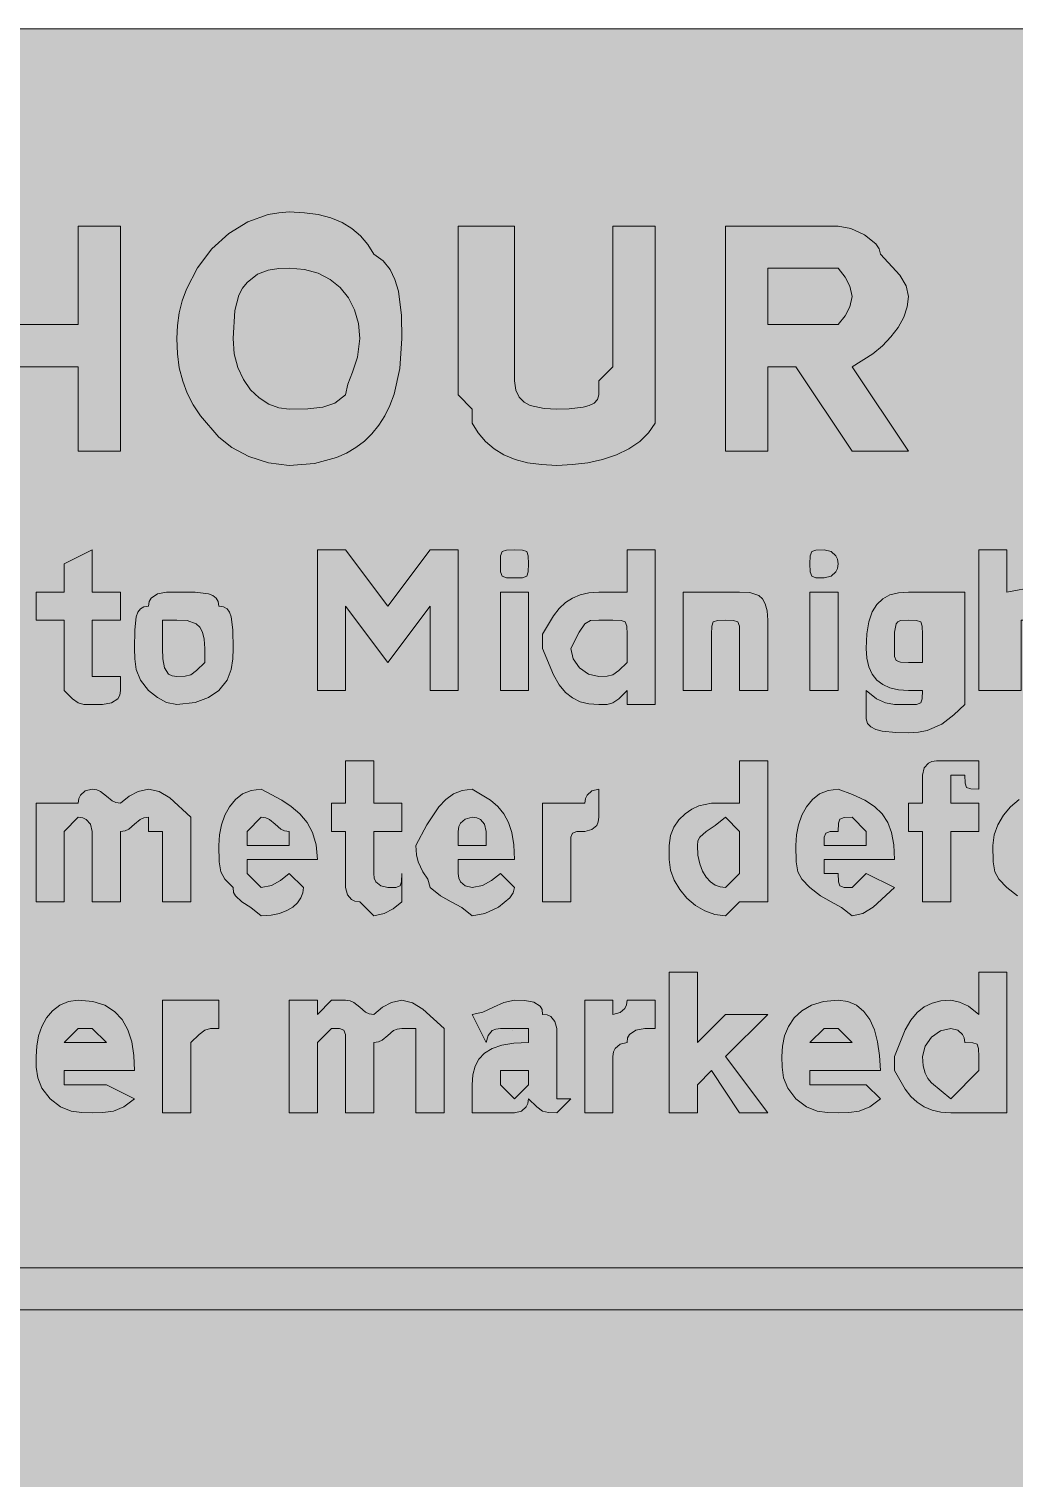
# Model space of a CAD drawing. Header units: metres. Extents: x 9 to 558, y 12 to 259.
# Drawn here: x 199.4 to 283.4, y 135.9 to 259.4 of the extents above; entities that cross this region are included whole.
import ezdxf

# ---------------------------------------------------------------- set-up
doc = ezdxf.new("R2010")
doc.units = ezdxf.units.M
for name, color, linetype, true_color in [('FILL_BLACK_000000', 7, 'Continuous', 0x000000), ('FILL_YELLOW_FFFF00', 7, 'Continuous', 0xffff00), ('STROKE_BLACK_000000', 7, 'Continuous', 0x000000)]:
    doc.layers.add(name, color=color, linetype=linetype, true_color=true_color)

msp = doc.modelspace()

# ---------------------------------------------------------------- hatches: boundary and pattern name
at = {"layer": 'FILL_BLACK_000000', "true_color": 0x000000}
h = msp.add_hatch(color=7, dxfattribs=at)
h.dxf.hatch_style = 1
h.paths.add_polyline_path([(224.08, 243.62), (225.15, 243.33), (226.11, 242.94), (226.95, 242.43), (227.68, 241.81), (228.3, 241.08), (228.81, 240.24), (229.6, 239.68), (230.2, 238.95), (230.62, 238.07), (230.91, 237.09), (231.17, 235.01), (231.21, 233.04), (231.04, 230.51), (230.55, 228.32), (230.19, 227.34), (229.75, 226.46), (229.24, 225.66), (228.66, 224.94), (228.01, 224.31), (227.28, 223.76), (226.5, 223.29), (225.64, 222.91), (223.75, 222.41), (221.61, 222.24), (219.83, 222.45), (218.16, 222.99), (216.72, 223.76), (215.61, 224.64), (214.03, 226.46), (213.42, 227.4), (212.91, 228.39), (212.52, 229.43), (212.23, 230.55), (212.07, 231.74), (212.01, 233.04), (212.07, 234.15), (212.23, 235.23), (212.48, 236.26), (212.83, 237.26), (213.78, 239.09), (215.01, 240.69), (216.46, 242), (218.08, 243), (219.82, 243.62), (220.71, 243.78), (221.61, 243.84), (222.9, 243.78), (224.08, 243.62)])
h.paths.add_polyline_path([(227.18, 235.5), (226.66, 236.52), (225.96, 237.39), (225.09, 238.09), (224.07, 238.61), (222.9, 238.93), (221.61, 239.04), (220.71, 239.02), (219.81, 238.89), (218.91, 238.53), (218.01, 237.84), (217.61, 237.34), (217.32, 236.75), (216.96, 235.44), (216.81, 233.04), (216.92, 231.75), (217.22, 230.58), (217.7, 229.56), (218.31, 228.69), (219.04, 227.99), (219.85, 227.47), (220.71, 227.15), (221.61, 227.04), (223.2, 227.06), (224.46, 227.19), (225.49, 227.55), (226.41, 228.24), (226.6, 229.16), (227.01, 230.19), (227.42, 231.45), (227.61, 233.04), (227.5, 234.33), (227.18, 235.5)], flags=16)
h = msp.add_hatch(color=7, dxfattribs=at)
h.dxf.hatch_style = 1
h.paths.add_polyline_path([(200.01, 234.24), (203.61, 234.24), (203.61, 242.64), (207.21, 242.64), (207.21, 223.44), (203.61, 223.44), (203.61, 230.64), (200.01, 230.64), (195.21, 230.64), (195.21, 223.44), (191.61, 223.44), (191.61, 242.64), (195.21, 242.64), (195.21, 234.24), (200.01, 234.24)])
h = msp.add_hatch(color=7, dxfattribs=at)
h.dxf.hatch_style = 1
h.paths.add_polyline_path([(252.81, 230.64), (252.81, 228.24), (252.81, 225.84), (252.25, 225), (251.5, 224.26), (250.57, 223.65), (249.51, 223.14), (248.33, 222.75), (247.07, 222.46), (245.76, 222.3), (244.41, 222.24), (243.12, 222.3), (241.93, 222.46), (240.87, 222.75), (239.91, 223.14), (239.07, 223.65), (238.33, 224.26), (237.72, 225), (237.21, 225.84), (237.21, 227.04), (236.01, 228.24), (236.01, 230.64), (236.01, 242.64), (240.81, 242.64), (240.81, 230.64), (240.81, 229.44), (240.92, 228.65), (241.2, 228.05), (241.63, 227.63), (242.16, 227.34), (243.34, 227.08), (244.41, 227.04), (245.48, 227.06), (246.66, 227.19), (247.19, 227.33), (247.62, 227.55), (247.9, 227.84), (248.01, 228.24), (248.01, 229.44), (249.21, 230.64), (249.21, 242.64), (252.81, 242.64), (252.81, 230.64)])
h = msp.add_hatch(color=7, dxfattribs=at)
h.dxf.hatch_style = 1
h.paths.add_polyline_path([(258.81, 223.44), (258.81, 242.64), (268.41, 242.64), (269.48, 242.43), (270.66, 241.89), (271.62, 241.12), (271.9, 240.69), (272.01, 240.24), (273.66, 238.44), (274.2, 237.54), (274.41, 236.64), (274.3, 235.74), (274, 234.86), (273.52, 234), (272.91, 233.19), (272.18, 232.43), (271.37, 231.75), (269.61, 230.64), (274.41, 223.44), (269.61, 223.44), (264.81, 230.64), (262.41, 230.64), (262.41, 223.44), (258.81, 223.44)])
h.paths.add_polyline_path([(268.41, 234.24), (269.01, 234.99), (269.42, 235.76), (269.61, 236.64), (269.42, 237.52), (269.01, 238.29), (268.41, 239.04), (267.21, 239.04), (262.41, 239.04), (262.41, 234.24), (267.21, 234.24), (268.41, 234.24)], flags=16)
h = msp.add_hatch(color=7, dxfattribs=at)
h.dxf.hatch_style = 1
h.paths.add_polyline_path([(207.21, 211.44), (207.21, 209.04), (204.81, 209.04), (204.81, 205.44), (204.81, 204.24), (206.01, 204.24), (207.21, 204.24), (207.21, 203.04), (207.16, 202.64), (207, 202.35), (206.46, 201.99), (205.69, 201.86), (204.81, 201.84), (204.1, 201.86), (203.61, 201.99), (203.12, 202.35), (202.41, 203.04), (202.41, 204.24), (202.41, 209.04), (200.01, 209.04), (200.01, 211.44), (202.41, 211.44), (202.41, 213.84), (204.81, 215.04), (204.81, 211.44), (207.21, 211.44)])
h = msp.add_hatch(color=7, dxfattribs=at)
h.dxf.hatch_style = 1
h.paths.add_polyline_path([(226.41, 210.24), (226.41, 203.04), (224.01, 203.04), (224.01, 215.04), (226.41, 215.04), (230.01, 210.24), (233.61, 215.04), (236.01, 215.04), (236.01, 203.04), (233.61, 203.04), (233.61, 210.24), (230.01, 205.44), (226.41, 210.24)])
h = msp.add_hatch(color=7, dxfattribs=at)
h.dxf.hatch_style = 1
h.paths.add_polyline_path([(241.99, 213.15), (241.86, 212.79), (241.5, 212.66), (240.81, 212.64), (240.12, 212.66), (239.76, 212.79), (239.63, 213.15), (239.61, 213.84), (239.63, 214.53), (239.76, 214.89), (240.12, 215.02), (240.81, 215.04), (241.5, 215.02), (241.86, 214.89), (241.99, 214.53), (242.01, 213.84), (241.99, 213.15)])
h = msp.add_hatch(color=7, dxfattribs=at)
h.dxf.hatch_style = 1
h.paths.add_polyline_path([(252.81, 215.04), (252.81, 201.84), (250.41, 201.84), (250.41, 203.04), (249.7, 202.35), (249.21, 201.99), (248.72, 201.86), (248.01, 201.84), (247.16, 201.9), (246.42, 202.08), (245.75, 202.41), (245.16, 202.89), (244.62, 203.54), (244.13, 204.37), (243.21, 206.64), (243.21, 207.84), (244.13, 209.41), (244.62, 210.03), (245.16, 210.54), (245.75, 210.93), (246.42, 211.21), (247.16, 211.38), (248.01, 211.44), (250.41, 211.44), (250.41, 215.04), (252.81, 215.04)])
h.paths.add_polyline_path([(250.39, 208.53), (250.26, 208.89), (249.9, 209.02), (249.21, 209.04), (248.01, 209.04), (247.3, 209), (246.81, 208.74), (246.32, 208.03), (245.61, 206.64), (245.82, 205.76), (246.36, 204.99), (247.13, 204.45), (248.01, 204.24), (248.72, 204.26), (249.21, 204.39), (249.7, 204.75), (250.41, 205.44), (250.41, 207.84), (250.39, 208.53)], flags=16)
h = msp.add_hatch(color=7, dxfattribs=at)
h.dxf.hatch_style = 1
h.paths.add_polyline_path([(268.36, 213.44), (268.22, 213.15), (267.81, 212.79), (267.21, 212.64), (266.52, 212.66), (266.16, 212.79), (266.03, 213.15), (266.01, 213.84), (266.03, 214.53), (266.16, 214.89), (266.52, 215.02), (267.21, 215.04), (267.81, 214.89), (268.22, 214.53), (268.36, 214.24), (268.41, 213.84), (268.36, 213.44)])
h = msp.add_hatch(color=7, dxfattribs=at)
h.dxf.hatch_style = 1
h.paths.add_polyline_path([(285.21, 211.89), (286.52, 211.95), (287.11, 211.78), (287.61, 211.44), (287.76, 210.84), (288.12, 210.43), (288.41, 210.29), (288.81, 210.24), (288.81, 207.84), (288.81, 203.04), (286.41, 203.04), (286.41, 207.84), (286.41, 209.04), (285.21, 209.04), (284.01, 209.04), (284.01, 207.84), (284.01, 203.04), (280.41, 203.04), (280.41, 215.04), (282.81, 215.04), (282.81, 211.44), (285.21, 211.89)])
h = msp.add_hatch(color=7, dxfattribs=at)
h.dxf.hatch_style = 1
h.paths.add_polyline_path([(216.66, 204.84), (216.3, 203.94), (215.61, 203.04), (214.71, 202.44), (213.58, 202.03), (212.01, 201.84), (211.13, 202.03), (210.36, 202.44), (209.61, 203.04), (208.92, 203.94), (208.56, 204.84), (208.43, 205.74), (208.41, 206.64), (208.43, 208.21), (208.56, 209.34), (208.7, 209.73), (208.92, 210.01), (209.21, 210.18), (209.61, 210.24), (209.66, 210.64), (209.82, 210.93), (210.36, 211.29), (211.13, 211.42), (212.01, 211.44), (213.58, 211.42), (214.71, 211.29), (215.1, 211.15), (215.38, 210.93), (215.55, 210.64), (215.61, 210.24), (216.01, 210.18), (216.3, 210.01), (216.52, 209.73), (216.66, 209.34), (216.79, 208.21), (216.81, 206.64), (216.79, 205.74), (216.66, 204.84)])
h.paths.add_polyline_path([(214.2, 208.03), (213.97, 208.45), (213.66, 208.74), (212.89, 209), (212.01, 209.04), (210.81, 209.04), (210.81, 206.64), (210.83, 205.76), (210.96, 204.99), (211.32, 204.45), (211.61, 204.29), (212.01, 204.24), (212.72, 204.26), (213.21, 204.39), (213.7, 204.75), (214.41, 205.44), (214.41, 206.64), (214.36, 207.43), (214.2, 208.03)], flags=16)
h = msp.add_hatch(color=7, dxfattribs=at)
h.dxf.hatch_style = 1
h.paths.add_polyline_path([(239.61, 203.04), (239.61, 211.44), (242.01, 211.44), (242.01, 203.04), (239.61, 203.04)])
h = msp.add_hatch(color=7, dxfattribs=at)
h.dxf.hatch_style = 1
h.paths.add_polyline_path([(260.01, 203.04), (260.01, 207.84), (259.99, 208.53), (259.86, 208.89), (259.5, 209.02), (258.81, 209.04), (258.12, 209.02), (257.76, 208.89), (257.63, 208.53), (257.61, 207.84), (257.61, 203.04), (255.21, 203.04), (255.21, 211.44), (257.61, 211.44), (258.81, 211.44), (260.01, 211.44), (260.89, 211.4), (261.66, 211.14), (261.97, 210.85), (262.2, 210.43), (262.36, 209.83), (262.41, 209.04), (262.41, 203.04), (260.01, 203.04)])
h = msp.add_hatch(color=7, dxfattribs=at)
h.dxf.hatch_style = 1
h.paths.add_polyline_path([(266.01, 203.04), (266.01, 211.44), (268.41, 211.44), (268.41, 203.04), (266.01, 203.04)])
h = msp.add_hatch(color=7, dxfattribs=at)
h.dxf.hatch_style = 1
h.paths.add_polyline_path([(277.26, 200.19), (276, 199.65), (275.26, 199.49), (274.41, 199.44), (273.34, 199.46), (272.16, 199.59), (271.63, 199.73), (271.2, 199.95), (270.92, 200.24), (270.81, 200.64), (270.81, 203.04), (271.69, 202.35), (272.46, 201.99), (273.21, 201.84), (274.41, 201.84), (275.1, 201.86), (275.46, 201.99), (275.59, 202.35), (275.61, 203.04), (274.41, 203.04), (273.57, 203.1), (272.83, 203.26), (272.22, 203.55), (271.71, 203.94), (271.32, 204.45), (271.03, 205.06), (270.87, 205.8), (270.81, 206.64), (270.87, 207.88), (271.03, 208.91), (271.32, 209.74), (271.71, 210.39), (272.22, 210.87), (272.83, 211.2), (273.57, 211.38), (274.41, 211.44), (275.61, 211.44), (279.21, 211.44), (279.21, 201.84), (278.29, 200.96), (277.26, 200.19)])
h.paths.add_polyline_path([(275.46, 208.89), (275.1, 209.02), (274.41, 209.04), (273.72, 209), (273.5, 208.91), (273.36, 208.74), (273.23, 208.03), (273.21, 206.64), (273.23, 205.95), (273.36, 205.59), (273.72, 205.46), (274.41, 205.44), (275.61, 205.44), (275.61, 206.64), (275.61, 207.84), (275.59, 208.53), (275.46, 208.89)], flags=16)
h = msp.add_hatch(color=7, dxfattribs=at)
h.dxf.hatch_style = 1
h.paths.add_polyline_path([(231.21, 193.44), (231.21, 191.04), (228.81, 191.04), (228.81, 187.44), (228.86, 187.04), (229, 186.75), (229.41, 186.39), (230.01, 186.24), (230.7, 186.26), (231.06, 186.39), (231.19, 186.75), (231.21, 187.44), (231.21, 185.04), (230.46, 184.44), (229.69, 184.03), (228.81, 183.84), (227.61, 185.04), (227.21, 185.09), (226.92, 185.23), (226.56, 185.64), (226.41, 186.24), (226.41, 191.04), (225.21, 191.04), (225.21, 193.44), (226.41, 193.44), (226.41, 197.04), (228.81, 197.04), (228.81, 193.44), (231.21, 193.44)])
h = msp.add_hatch(color=7, dxfattribs=at)
h.dxf.hatch_style = 1
h.paths.add_polyline_path([(262.41, 197.04), (262.41, 185.04), (260.01, 185.04), (258.81, 183.84), (257.91, 183.95), (257.05, 184.25), (256.24, 184.73), (255.51, 185.34), (254.9, 186.07), (254.42, 186.88), (254.12, 187.74), (254.01, 188.64), (254.01, 189.84), (254.12, 190.68), (254.4, 191.41), (254.83, 192.03), (255.36, 192.54), (255.94, 192.93), (256.54, 193.21), (257.61, 193.44), (260.01, 193.44), (260.01, 197.04), (262.41, 197.04)])
h.paths.add_polyline_path([(260.01, 191.04), (258.81, 192.24), (257.93, 191.53), (257.16, 191.04), (256.62, 190.55), (256.46, 190.24), (256.41, 189.84), (256.46, 189), (256.62, 188.27), (256.85, 187.65), (257.16, 187.14), (257.52, 186.75), (257.93, 186.46), (258.36, 186.3), (258.81, 186.24), (260.01, 187.44), (260.01, 189.84), (260.01, 191.04)], flags=16)
h = msp.add_hatch(color=7, dxfattribs=at)
h.dxf.hatch_style = 1
h.paths.add_polyline_path([(275.61, 185.04), (275.61, 191.04), (274.41, 191.04), (274.41, 193.44), (275.61, 193.44), (275.61, 195.84), (275.76, 196.44), (276.12, 196.85), (276.41, 196.99), (276.81, 197.04), (279.21, 197.04), (280.41, 197.04), (280.41, 194.64), (279.72, 194.66), (279.36, 194.79), (279.23, 195.15), (279.21, 195.84), (278.01, 195.84), (278.01, 194.64), (278.01, 193.44), (280.41, 193.44), (280.41, 191.04), (278.01, 191.04), (278.01, 185.04), (275.61, 185.04)])
h = msp.add_hatch(color=7, dxfattribs=at)
h.dxf.hatch_style = 1
h.paths.add_polyline_path([(209.21, 192.19), (208.9, 192.05), (208.41, 191.64), (207.92, 191.23), (207.61, 191.09), (207.21, 191.04), (207.21, 189.84), (207.21, 185.04), (204.81, 185.04), (204.81, 191.04), (204.66, 191.64), (204.3, 192.05), (204.01, 192.19), (203.61, 192.24), (202.41, 191.04), (202.41, 189.84), (202.41, 185.04), (200.01, 185.04), (200.01, 193.44), (202.41, 193.44), (203.61, 193.44), (203.66, 193.84), (203.8, 194.13), (204.21, 194.49), (204.81, 194.64), (205.21, 194.59), (205.52, 194.45), (206.01, 194.04), (206.5, 193.63), (206.81, 193.49), (207.21, 193.44), (207.96, 194.04), (208.73, 194.45), (209.61, 194.64), (210.51, 194.43), (211.41, 193.89), (213.21, 192.24), (213.21, 191.04), (213.21, 185.04), (210.81, 185.04), (210.81, 191.04), (209.61, 191.04), (209.61, 192.24), (209.21, 192.19)])
h = msp.add_hatch(color=7, dxfattribs=at)
h.dxf.hatch_style = 1
h.paths.add_polyline_path([(218.01, 187.44), (219.21, 186.24), (220.09, 186.43), (220.86, 186.84), (221.61, 187.44), (222.81, 186.24), (222.75, 185.79), (222.58, 185.36), (222.3, 184.95), (221.91, 184.59), (221.4, 184.28), (220.78, 184.05), (220.05, 183.89), (219.21, 183.84), (218.33, 184.55), (217.56, 185.04), (217.02, 185.53), (216.86, 185.84), (216.81, 186.24), (216.12, 186.97), (215.76, 187.59), (215.63, 188.43), (215.61, 189.84), (215.67, 190.74), (215.83, 191.6), (216.12, 192.41), (216.51, 193.14), (217.02, 193.75), (217.63, 194.23), (218.37, 194.53), (219.21, 194.64), (220.97, 193.7), (221.78, 193.16), (222.51, 192.54), (223.12, 191.8), (223.6, 190.93), (223.9, 189.88), (224.01, 188.64), (218.01, 188.64), (218.01, 187.44)])
h.paths.add_polyline_path([(221.61, 191.04), (221.21, 191.09), (220.9, 191.23), (220.41, 191.64), (219.92, 192.05), (219.61, 192.19), (219.21, 192.24), (218.01, 191.04), (218.01, 189.84), (221.61, 189.84), (221.61, 191.04)], flags=16)
h = msp.add_hatch(color=7, dxfattribs=at)
h.dxf.hatch_style = 1
h.paths.add_polyline_path([(236.01, 187.44), (236.06, 187.04), (236.2, 186.75), (236.61, 186.39), (237.21, 186.24), (238.09, 186.43), (238.86, 186.84), (239.61, 187.44), (240.81, 186.24), (240.7, 185.79), (240.42, 185.36), (239.46, 184.59), (238.28, 184.05), (237.21, 183.84), (236.31, 184.55), (235.41, 185.04), (234.51, 185.53), (233.61, 186.24), (233.42, 186.97), (233.01, 187.59), (232.6, 188.43), (232.46, 189.05), (232.41, 189.84), (233.33, 191.6), (234.36, 193.14), (234.95, 193.75), (235.62, 194.23), (236.36, 194.53), (237.21, 194.64), (238.78, 193.7), (239.4, 193.16), (239.91, 192.54), (240.3, 191.8), (240.58, 190.93), (240.75, 189.88), (240.81, 188.64), (236.01, 188.64), (236.01, 187.44)])
h.paths.add_polyline_path([(238.41, 191.04), (238.26, 191.64), (237.9, 192.05), (237.61, 192.19), (237.21, 192.24), (236.61, 192.09), (236.2, 191.73), (236.06, 191.44), (236.01, 191.04), (236.01, 189.84), (238.41, 189.84), (238.41, 191.04)], flags=16)
h = msp.add_hatch(color=7, dxfattribs=at)
h.dxf.hatch_style = 1
h.paths.add_polyline_path([(243.21, 193.44), (245.61, 193.44), (246.81, 193.44), (246.86, 193.84), (247, 194.13), (247.41, 194.49), (248.01, 194.64), (248.01, 192.24), (247.96, 191.84), (247.82, 191.55), (247.41, 191.19), (246.81, 191.04), (246.12, 191.02), (245.76, 190.89), (245.63, 190.53), (245.61, 189.84), (245.61, 185.04), (243.21, 185.04), (243.21, 193.44)])
h = msp.add_hatch(color=7, dxfattribs=at)
h.dxf.hatch_style = 1
h.paths.add_polyline_path([(267.21, 187.44), (268.41, 187.44), (268.43, 186.75), (268.56, 186.39), (268.92, 186.26), (269.61, 186.24), (270.81, 187.44), (273.21, 186.24), (271.41, 184.59), (270.51, 184.05), (269.61, 183.84), (268.71, 184.55), (267.81, 185.04), (266.91, 185.53), (266.01, 186.24), (265.32, 186.97), (264.96, 187.59), (264.83, 188.43), (264.81, 189.84), (264.87, 190.74), (265.03, 191.6), (265.32, 192.41), (265.71, 193.14), (266.22, 193.75), (266.83, 194.23), (267.57, 194.53), (268.41, 194.64), (269.65, 194.19), (270.68, 193.7), (271.51, 193.16), (272.16, 192.54), (272.64, 191.8), (272.97, 190.93), (273.15, 189.88), (273.21, 188.64), (267.21, 188.64), (267.21, 187.44)])
h.paths.add_polyline_path([(270.81, 191.04), (269.61, 192.24), (268.92, 192.22), (268.56, 192.09), (268.43, 191.73), (268.41, 191.04), (267.72, 191.02), (267.36, 190.89), (267.23, 190.53), (267.21, 189.84), (270.81, 189.84), (270.81, 191.04)], flags=16)
h = msp.add_hatch(color=7, dxfattribs=at)
h.dxf.hatch_style = 1
h.paths.add_polyline_path([(284.01, 187.44), (285.21, 187.44), (285.26, 187.04), (285.4, 186.75), (285.81, 186.39), (286.41, 186.24), (286.81, 186.29), (287.12, 186.43), (287.61, 186.84), (288.1, 187.25), (288.41, 187.39), (288.81, 187.44), (290.01, 186.24), (289.9, 185.79), (289.62, 185.36), (288.66, 184.59), (287.48, 184.05), (286.41, 183.84), (285.51, 184.55), (284.61, 185.04), (283.71, 185.53), (282.81, 186.24), (282.12, 186.97), (281.76, 187.59), (281.63, 188.43), (281.61, 189.84), (281.72, 190.74), (282.02, 191.6), (282.5, 192.41), (283.11, 193.14), (283.84, 193.75), (284.65, 194.23), (285.51, 194.53), (286.41, 194.64), (287.98, 193.7), (288.6, 193.16), (289.11, 192.54), (289.5, 191.8), (289.78, 190.93), (289.95, 189.88), (290.01, 188.64), (284.01, 188.64), (284.01, 187.44)])
h.paths.add_polyline_path([(287.61, 191.04), (286.41, 192.24), (285.72, 192.22), (285.36, 192.09), (285.23, 191.73), (285.21, 191.04), (284.52, 191.02), (284.16, 190.89), (284.03, 190.53), (284.01, 189.84), (287.61, 189.84), (287.61, 191.04)], flags=16)
h = msp.add_hatch(color=7, dxfattribs=at)
h.dxf.hatch_style = 1
h.paths.add_polyline_path([(254.01, 179.04), (256.41, 179.04), (256.41, 173.04), (258.81, 175.44), (262.41, 175.44), (258.81, 171.84), (262.41, 167.04), (260.01, 167.04), (257.61, 170.64), (256.41, 169.44), (256.41, 167.04), (254.01, 167.04), (254.01, 179.04)])
h = msp.add_hatch(color=7, dxfattribs=at)
h.dxf.hatch_style = 1
h.paths.add_polyline_path([(282.81, 179.04), (282.81, 167.04), (280.41, 167.04), (278.01, 167.04), (277.16, 167.1), (276.42, 167.26), (275.75, 167.55), (275.16, 167.94), (274.62, 168.45), (274.13, 169.07), (273.21, 170.64), (273.21, 171.84), (274.13, 174.11), (274.62, 174.94), (275.16, 175.59), (275.75, 176.07), (276.42, 176.4), (277.16, 176.58), (278.01, 176.64), (278.76, 176.49), (279.53, 176.13), (280.41, 175.44), (280.41, 179.04), (282.81, 179.04)])
h.paths.add_polyline_path([(280.39, 172.53), (280.26, 172.89), (279.9, 173.02), (279.21, 173.04), (279.16, 173.44), (279.02, 173.73), (278.61, 174.09), (278.01, 174.24), (277.13, 174.03), (276.36, 173.49), (275.82, 172.72), (275.61, 171.84), (275.66, 171.05), (275.82, 170.43), (276.05, 169.96), (276.36, 169.59), (278.01, 168.24), (280.41, 170.64), (280.41, 171.84), (280.39, 172.53)], flags=16)
h = msp.add_hatch(color=7, dxfattribs=at)
h.dxf.hatch_style = 1
h.paths.add_polyline_path([(202.41, 169.44), (203.61, 169.44), (204.81, 169.44), (206.01, 169.44), (208.41, 168.24), (207.51, 167.55), (206.61, 167.19), (205.71, 167.06), (204.81, 167.04), (203.91, 167.06), (203.01, 167.19), (202.11, 167.55), (201.21, 168.24), (200.52, 169.14), (200.16, 170.04), (200.03, 170.94), (200.01, 171.84), (200.07, 172.74), (200.23, 173.6), (200.52, 174.41), (200.91, 175.14), (201.42, 175.75), (202.03, 176.23), (202.77, 176.53), (203.61, 176.64), (204.85, 176.53), (205.88, 176.21), (206.71, 175.69), (207.36, 174.99), (207.84, 174.12), (208.17, 173.1), (208.35, 171.93), (208.41, 170.64), (202.41, 170.64), (202.41, 169.44)])
h.paths.add_polyline_path([(204.81, 174.24), (203.61, 174.24), (202.41, 173.04), (206.01, 173.04), (204.81, 174.24)], flags=16)
h = msp.add_hatch(color=7, dxfattribs=at)
h.dxf.hatch_style = 1
h.paths.add_polyline_path([(213.21, 176.64), (215.61, 176.64), (215.61, 174.24), (214.9, 174.22), (214.41, 174.09), (213.92, 173.73), (213.21, 173.04), (213.21, 171.84), (213.21, 167.04), (210.81, 167.04), (210.81, 176.64), (213.21, 176.64)])
h = msp.add_hatch(color=7, dxfattribs=at)
h.dxf.hatch_style = 1
h.paths.add_polyline_path([(230.81, 174.19), (230.5, 174.05), (230.01, 173.64), (229.52, 173.23), (229.21, 173.09), (228.81, 173.04), (228.81, 167.04), (226.41, 167.04), (226.41, 173.04), (226.39, 173.73), (226.26, 174.09), (225.9, 174.22), (225.21, 174.24), (224.01, 173.04), (224.01, 167.04), (221.61, 167.04), (221.61, 176.64), (224.01, 176.64), (224.01, 175.44), (225.21, 176.64), (226.41, 176.64), (226.81, 176.59), (227.12, 176.45), (227.61, 176.04), (228.1, 175.63), (228.41, 175.49), (228.81, 175.44), (229.56, 176.04), (230.33, 176.45), (231.21, 176.64), (232.11, 176.43), (233.01, 175.89), (234.81, 174.24), (234.81, 173.04), (234.81, 167.04), (232.41, 167.04), (232.41, 173.04), (232.41, 174.24), (231.21, 174.24), (230.81, 174.19)])
h = msp.add_hatch(color=7, dxfattribs=at)
h.dxf.hatch_style = 1
h.paths.add_polyline_path([(240.81, 174.24), (239.61, 174.24), (239.21, 174.19), (238.92, 174.05), (238.56, 173.64), (238.41, 173.04), (237.21, 175.44), (238.11, 175.63), (239.01, 176.04), (239.91, 176.45), (240.81, 176.64), (241.69, 176.62), (242.46, 176.49), (243, 176.13), (243.16, 175.84), (243.21, 175.44), (243.61, 175.39), (243.9, 175.25), (244.26, 174.84), (244.41, 174.24), (244.41, 169.44), (244.41, 168.24), (245.61, 168.24), (244.41, 167.04), (243.7, 167.06), (243.21, 167.19), (242.72, 167.55), (242.01, 168.24), (241.96, 167.84), (241.82, 167.55), (241.41, 167.19), (240.81, 167.04), (237.21, 167.04), (237.21, 169.44), (237.27, 170.28), (237.45, 171.01), (237.78, 171.63), (238.26, 172.14), (238.91, 172.53), (239.74, 172.82), (240.77, 172.98), (242.01, 173.04), (242.01, 174.24), (240.81, 174.24)])
h.paths.add_polyline_path([(242.01, 169.44), (242.01, 170.64), (239.61, 170.64), (239.61, 169.44), (240.81, 168.24), (242.01, 169.44)], flags=16)
h = msp.add_hatch(color=7, dxfattribs=at)
h.dxf.hatch_style = 1
h.paths.add_polyline_path([(246.81, 176.64), (249.21, 176.64), (249.21, 175.44), (249.81, 175.59), (250.22, 175.95), (250.36, 176.24), (250.41, 176.64), (252.81, 176.64), (252.81, 174.24), (251.93, 174.22), (251.16, 174.09), (250.62, 173.73), (250.46, 173.44), (250.41, 173.04), (249.81, 172.89), (249.4, 172.53), (249.26, 172.24), (249.21, 171.84), (249.21, 167.04), (246.81, 167.04), (246.81, 176.64)])
h = msp.add_hatch(color=7, dxfattribs=at)
h.dxf.hatch_style = 1
h.paths.add_polyline_path([(266.01, 169.44), (267.21, 169.44), (268.41, 169.44), (270.81, 169.44), (272.01, 168.24), (271.11, 167.55), (270.21, 167.19), (269.31, 167.06), (268.41, 167.04), (267.51, 167.06), (266.61, 167.19), (265.71, 167.55), (264.81, 168.24), (264.12, 169.14), (263.76, 170.04), (263.63, 170.94), (263.61, 171.84), (263.67, 172.74), (263.85, 173.6), (264.18, 174.41), (264.66, 175.14), (265.31, 175.75), (266.14, 176.23), (267.17, 176.53), (268.41, 176.64), (269.25, 176.53), (269.98, 176.21), (270.6, 175.69), (271.11, 174.99), (271.5, 174.12), (271.78, 173.1), (271.95, 171.93), (272.01, 170.64), (266.01, 170.64), (266.01, 169.44)])
h.paths.add_polyline_path([(268.41, 174.24), (267.21, 174.24), (266.01, 173.04), (269.61, 173.04), (268.41, 174.24)], flags=16)
h = msp.add_hatch(color=7, dxfattribs=at)
h.dxf.hatch_style = 1
h.paths.add_polyline_path([(504.81, 153.84), (504.81, 150.24), (71.61, 150.24), (76.41, 145.44), (69.21, 145.44), (62.01, 152.64), (69.21, 158.64), (76.41, 158.64), (71.61, 153.84), (504.81, 153.84)])
at = {"layer": 'FILL_YELLOW_FFFF00', "true_color": 0xffff00}
h = msp.add_hatch(color=7, dxfattribs=at)
h.dxf.hatch_style = 1
h.paths.add_polyline_path([(552.02, 259.42), (553.41, 259.29), (554.8, 258.93), (556.41, 258.24), (557.1, 256.63), (557.46, 255.24), (557.59, 253.85), (557.61, 252.24), (557.61, 19.44), (557.61, 15.84), (557.01, 15.09), (556.6, 14.32), (556.41, 13.44), (554.8, 12.75), (553.41, 12.39), (552.02, 12.26), (550.41, 12.24), (16.41, 12.24), (14.01, 12.24), (13.13, 12.43), (12.36, 12.84), (11.61, 13.44), (10.22, 15.05), (9.8, 15.76), (9.51, 16.44), (9.25, 17.83), (9.21, 19.44), (9.21, 252.24), (9.21, 255.84), (9.61, 255.89), (9.92, 256.05), (10.41, 256.59), (10.9, 257.36), (11.61, 258.24), (12.36, 258.84), (13.13, 259.25), (14.01, 259.44), (16.41, 259.44), (550.41, 259.44), (552.02, 259.42)])

# ---------------------------------------------------------------- linework, layer by layer
at = {"layer": 'FILL_BLACK_000000', "lineweight": 0, "true_color": 0x000000}
for points in [[(224.08, 243.62), (225.15, 243.33), (226.11, 242.94), (226.95, 242.43), (227.68, 241.81), (228.3, 241.08), (228.81, 240.24), (229.6, 239.68), (230.2, 238.95), (230.62, 238.07), (230.91, 237.09), (231.17, 235.01), (231.21, 233.04), (231.04, 230.51), (230.55, 228.32), (230.19, 227.34), (229.75, 226.46), (229.24, 225.66), (228.66, 224.94), (228.01, 224.31), (227.28, 223.76), (226.5, 223.29), (225.64, 222.91), (223.75, 222.41), (221.61, 222.24), (219.83, 222.45), (218.16, 222.99), (216.72, 223.76), (215.61, 224.64), (214.03, 226.46), (213.42, 227.4), (212.91, 228.39), (212.52, 229.43), (212.23, 230.55), (212.07, 231.74), (212.01, 233.04), (212.07, 234.15), (212.23, 235.23), (212.48, 236.26), (212.83, 237.26), (213.78, 239.09), (215.01, 240.69), (216.46, 242), (218.08, 243), (219.82, 243.62), (220.71, 243.78), (221.61, 243.84), (222.9, 243.78)], [(200.01, 234.24), (203.61, 234.24), (203.61, 242.64), (207.21, 242.64), (207.21, 223.44), (203.61, 223.44), (203.61, 230.64), (200.01, 230.64), (195.21, 230.64), (195.21, 223.44), (191.61, 223.44), (191.61, 242.64), (195.21, 242.64), (195.21, 234.24)], [(252.81, 230.64), (252.81, 228.24), (252.81, 225.84), (252.25, 225), (251.5, 224.26), (250.57, 223.65), (249.51, 223.14), (248.33, 222.75), (247.07, 222.46), (245.76, 222.3), (244.41, 222.24), (243.12, 222.3), (241.93, 222.46), (240.87, 222.75), (239.91, 223.14), (239.07, 223.65), (238.33, 224.26), (237.72, 225), (237.21, 225.84), (237.21, 227.04), (236.01, 228.24), (236.01, 230.64), (236.01, 242.64), (240.81, 242.64), (240.81, 230.64), (240.81, 229.44), (240.92, 228.65), (241.2, 228.05), (241.63, 227.63), (242.16, 227.34), (243.34, 227.08), (244.41, 227.04), (245.48, 227.06), (246.66, 227.19), (247.19, 227.33), (247.62, 227.55), (247.9, 227.84), (248.01, 228.24), (248.01, 229.44), (249.21, 230.64), (249.21, 242.64), (252.81, 242.64)], [(258.81, 223.44), (258.81, 242.64), (268.41, 242.64), (269.48, 242.43), (270.66, 241.89), (271.62, 241.12), (271.9, 240.69), (272.01, 240.24), (273.66, 238.44), (274.2, 237.54), (274.41, 236.64), (274.3, 235.74), (274, 234.86), (273.52, 234), (272.91, 233.19), (272.18, 232.43), (271.37, 231.75), (269.61, 230.64), (274.41, 223.44), (269.61, 223.44), (264.81, 230.64), (262.41, 230.64), (262.41, 223.44)], [(227.18, 235.5), (226.66, 236.52), (225.96, 237.39), (225.09, 238.09), (224.07, 238.61), (222.9, 238.93), (221.61, 239.04), (220.71, 239.02), (219.81, 238.89), (218.91, 238.53), (218.01, 237.84), (217.61, 237.34), (217.32, 236.75), (216.96, 235.44), (216.81, 233.04), (216.92, 231.75), (217.22, 230.58), (217.7, 229.56), (218.31, 228.69), (219.04, 227.99), (219.85, 227.47), (220.71, 227.15), (221.61, 227.04), (223.2, 227.06), (224.46, 227.19), (225.49, 227.55), (226.41, 228.24), (226.6, 229.16), (227.01, 230.19), (227.42, 231.45), (227.61, 233.04), (227.5, 234.33)], [(268.41, 234.24), (269.01, 234.99), (269.42, 235.76), (269.61, 236.64), (269.42, 237.52), (269.01, 238.29), (268.41, 239.04), (267.21, 239.04), (262.41, 239.04), (262.41, 234.24), (267.21, 234.24)], [(207.21, 211.44), (207.21, 209.04), (204.81, 209.04), (204.81, 205.44), (204.81, 204.24), (206.01, 204.24), (207.21, 204.24), (207.21, 203.04), (207.16, 202.64), (207, 202.35), (206.46, 201.99), (205.69, 201.86), (204.81, 201.84), (204.1, 201.86), (203.61, 201.99), (203.12, 202.35), (202.41, 203.04), (202.41, 204.24), (202.41, 209.04), (200.01, 209.04), (200.01, 211.44), (202.41, 211.44), (202.41, 213.84), (204.81, 215.04), (204.81, 211.44)], [(226.41, 210.24), (226.41, 203.04), (224.01, 203.04), (224.01, 215.04), (226.41, 215.04), (230.01, 210.24), (233.61, 215.04), (236.01, 215.04), (236.01, 203.04), (233.61, 203.04), (233.61, 210.24), (230.01, 205.44)], [(241.99, 213.15), (241.86, 212.79), (241.5, 212.66), (240.81, 212.64), (240.12, 212.66), (239.76, 212.79), (239.63, 213.15), (239.61, 213.84), (239.63, 214.53), (239.76, 214.89), (240.12, 215.02), (240.81, 215.04), (241.5, 215.02), (241.86, 214.89), (241.99, 214.53), (242.01, 213.84)], [(252.81, 215.04), (252.81, 201.84), (250.41, 201.84), (250.41, 203.04), (249.7, 202.35), (249.21, 201.99), (248.72, 201.86), (248.01, 201.84), (247.16, 201.9), (246.42, 202.08), (245.75, 202.41), (245.16, 202.89), (244.62, 203.54), (244.13, 204.37), (243.21, 206.64), (243.21, 207.84), (244.13, 209.41), (244.62, 210.03), (245.16, 210.54), (245.75, 210.93), (246.42, 211.21), (247.16, 211.38), (248.01, 211.44), (250.41, 211.44), (250.41, 215.04)], [(268.36, 213.44), (268.22, 213.15), (267.81, 212.79), (267.21, 212.64), (266.52, 212.66), (266.16, 212.79), (266.03, 213.15), (266.01, 213.84), (266.03, 214.53), (266.16, 214.89), (266.52, 215.02), (267.21, 215.04), (267.81, 214.89), (268.22, 214.53), (268.36, 214.24), (268.41, 213.84)], [(285.21, 211.89), (286.52, 211.95), (287.11, 211.78), (287.61, 211.44), (287.76, 210.84), (288.12, 210.43), (288.41, 210.29), (288.81, 210.24), (288.81, 207.84), (288.81, 203.04), (286.41, 203.04), (286.41, 207.84), (286.41, 209.04), (285.21, 209.04), (284.01, 209.04), (284.01, 207.84), (284.01, 203.04), (280.41, 203.04), (280.41, 215.04), (282.81, 215.04), (282.81, 211.44)], [(216.66, 204.84), (216.3, 203.94), (215.61, 203.04), (214.71, 202.44), (213.58, 202.03), (212.01, 201.84), (211.13, 202.03), (210.36, 202.44), (209.61, 203.04), (208.92, 203.94), (208.56, 204.84), (208.43, 205.74), (208.41, 206.64), (208.43, 208.21), (208.56, 209.34), (208.7, 209.73), (208.92, 210.01), (209.21, 210.18), (209.61, 210.24), (209.66, 210.64), (209.82, 210.93), (210.36, 211.29), (211.13, 211.42), (212.01, 211.44), (213.58, 211.42), (214.71, 211.29), (215.1, 211.15), (215.38, 210.93), (215.55, 210.64), (215.61, 210.24), (216.01, 210.18), (216.3, 210.01), (216.52, 209.73), (216.66, 209.34), (216.79, 208.21), (216.81, 206.64), (216.79, 205.74)], [(239.61, 203.04), (239.61, 211.44), (242.01, 211.44), (242.01, 203.04)], [(260.01, 203.04), (260.01, 207.84), (259.99, 208.53), (259.86, 208.89), (259.5, 209.02), (258.81, 209.04), (258.12, 209.02), (257.76, 208.89), (257.63, 208.53), (257.61, 207.84), (257.61, 203.04), (255.21, 203.04), (255.21, 211.44), (257.61, 211.44), (258.81, 211.44), (260.01, 211.44), (260.89, 211.4), (261.66, 211.14), (261.97, 210.85), (262.2, 210.43), (262.36, 209.83), (262.41, 209.04), (262.41, 203.04)], [(266.01, 203.04), (266.01, 211.44), (268.41, 211.44), (268.41, 203.04)], [(277.26, 200.19), (276, 199.65), (275.26, 199.49), (274.41, 199.44), (273.34, 199.46), (272.16, 199.59), (271.63, 199.73), (271.2, 199.95), (270.92, 200.24), (270.81, 200.64), (270.81, 203.04), (271.69, 202.35), (272.46, 201.99), (273.21, 201.84), (274.41, 201.84), (275.1, 201.86), (275.46, 201.99), (275.59, 202.35), (275.61, 203.04), (274.41, 203.04), (273.57, 203.1), (272.83, 203.26), (272.22, 203.55), (271.71, 203.94), (271.32, 204.45), (271.03, 205.06), (270.87, 205.8), (270.81, 206.64), (270.87, 207.88), (271.03, 208.91), (271.32, 209.74), (271.71, 210.39), (272.22, 210.87), (272.83, 211.2), (273.57, 211.38), (274.41, 211.44), (275.61, 211.44), (279.21, 211.44), (279.21, 201.84), (278.29, 200.96)], [(214.2, 208.03), (213.97, 208.45), (213.66, 208.74), (212.89, 209), (212.01, 209.04), (210.81, 209.04), (210.81, 206.64), (210.83, 205.76), (210.96, 204.99), (211.32, 204.45), (211.61, 204.29), (212.01, 204.24), (212.72, 204.26), (213.21, 204.39), (213.7, 204.75), (214.41, 205.44), (214.41, 206.64), (214.36, 207.43)], [(250.39, 208.53), (250.26, 208.89), (249.9, 209.02), (249.21, 209.04), (248.01, 209.04), (247.3, 209), (246.81, 208.74), (246.32, 208.03), (245.61, 206.64), (245.82, 205.76), (246.36, 204.99), (247.13, 204.45), (248.01, 204.24), (248.72, 204.26), (249.21, 204.39), (249.7, 204.75), (250.41, 205.44), (250.41, 207.84)], [(275.46, 208.89), (275.1, 209.02), (274.41, 209.04), (273.72, 209), (273.5, 208.91), (273.36, 208.74), (273.23, 208.03), (273.21, 206.64), (273.23, 205.95), (273.36, 205.59), (273.72, 205.46), (274.41, 205.44), (275.61, 205.44), (275.61, 206.64), (275.61, 207.84), (275.59, 208.53)], [(231.21, 193.44), (231.21, 191.04), (228.81, 191.04), (228.81, 187.44), (228.86, 187.04), (229, 186.75), (229.41, 186.39), (230.01, 186.24), (230.7, 186.26), (231.06, 186.39), (231.19, 186.75), (231.21, 187.44), (231.21, 185.04), (230.46, 184.44), (229.69, 184.03), (228.81, 183.84), (227.61, 185.04), (227.21, 185.09), (226.92, 185.23), (226.56, 185.64), (226.41, 186.24), (226.41, 191.04), (225.21, 191.04), (225.21, 193.44), (226.41, 193.44), (226.41, 197.04), (228.81, 197.04), (228.81, 193.44)], [(262.41, 197.04), (262.41, 185.04), (260.01, 185.04), (258.81, 183.84), (257.91, 183.95), (257.05, 184.25), (256.24, 184.73), (255.51, 185.34), (254.9, 186.07), (254.42, 186.88), (254.12, 187.74), (254.01, 188.64), (254.01, 189.84), (254.12, 190.68), (254.4, 191.41), (254.83, 192.03), (255.36, 192.54), (255.94, 192.93), (256.54, 193.21), (257.61, 193.44), (260.01, 193.44), (260.01, 197.04)], [(275.61, 185.04), (275.61, 191.04), (274.41, 191.04), (274.41, 193.44), (275.61, 193.44), (275.61, 195.84), (275.76, 196.44), (276.12, 196.85), (276.41, 196.99), (276.81, 197.04), (279.21, 197.04), (280.41, 197.04), (280.41, 194.64), (279.72, 194.66), (279.36, 194.79), (279.23, 195.15), (279.21, 195.84), (278.01, 195.84), (278.01, 194.64), (278.01, 193.44), (280.41, 193.44), (280.41, 191.04), (278.01, 191.04), (278.01, 185.04)], [(209.21, 192.19), (208.9, 192.05), (208.41, 191.64), (207.92, 191.23), (207.61, 191.09), (207.21, 191.04), (207.21, 189.84), (207.21, 185.04), (204.81, 185.04), (204.81, 191.04), (204.66, 191.64), (204.3, 192.05), (204.01, 192.19), (203.61, 192.24), (202.41, 191.04), (202.41, 189.84), (202.41, 185.04), (200.01, 185.04), (200.01, 193.44), (202.41, 193.44), (203.61, 193.44), (203.66, 193.84), (203.8, 194.13), (204.21, 194.49), (204.81, 194.64), (205.21, 194.59), (205.52, 194.45), (206.01, 194.04), (206.5, 193.63), (206.81, 193.49), (207.21, 193.44), (207.96, 194.04), (208.73, 194.45), (209.61, 194.64), (210.51, 194.43), (211.41, 193.89), (213.21, 192.24), (213.21, 191.04), (213.21, 185.04), (210.81, 185.04), (210.81, 191.04), (209.61, 191.04), (209.61, 192.24)], [(218.01, 187.44), (219.21, 186.24), (220.09, 186.43), (220.86, 186.84), (221.61, 187.44), (222.81, 186.24), (222.75, 185.79), (222.58, 185.36), (222.3, 184.95), (221.91, 184.59), (221.4, 184.28), (220.78, 184.05), (220.05, 183.89), (219.21, 183.84), (218.33, 184.55), (217.56, 185.04), (217.02, 185.53), (216.86, 185.84), (216.81, 186.24), (216.12, 186.97), (215.76, 187.59), (215.63, 188.43), (215.61, 189.84), (215.67, 190.74), (215.83, 191.6), (216.12, 192.41), (216.51, 193.14), (217.02, 193.75), (217.63, 194.23), (218.37, 194.53), (219.21, 194.64), (220.97, 193.7), (221.78, 193.16), (222.51, 192.54), (223.12, 191.8), (223.6, 190.93), (223.9, 189.88), (224.01, 188.64), (218.01, 188.64)], [(236.01, 187.44), (236.06, 187.04), (236.2, 186.75), (236.61, 186.39), (237.21, 186.24), (238.09, 186.43), (238.86, 186.84), (239.61, 187.44), (240.81, 186.24), (240.7, 185.79), (240.42, 185.36), (239.46, 184.59), (238.28, 184.05), (237.21, 183.84), (236.31, 184.55), (235.41, 185.04), (234.51, 185.53), (233.61, 186.24), (233.42, 186.97), (233.01, 187.59), (232.6, 188.43), (232.46, 189.05), (232.41, 189.84), (233.33, 191.6), (234.36, 193.14), (234.95, 193.75), (235.62, 194.23), (236.36, 194.53), (237.21, 194.64), (238.78, 193.7), (239.4, 193.16), (239.91, 192.54), (240.3, 191.8), (240.58, 190.93), (240.75, 189.88), (240.81, 188.64), (236.01, 188.64)], [(243.21, 193.44), (245.61, 193.44), (246.81, 193.44), (246.86, 193.84), (247, 194.13), (247.41, 194.49), (248.01, 194.64), (248.01, 192.24), (247.96, 191.84), (247.82, 191.55), (247.41, 191.19), (246.81, 191.04), (246.12, 191.02), (245.76, 190.89), (245.63, 190.53), (245.61, 189.84), (245.61, 185.04), (243.21, 185.04)], [(267.21, 187.44), (268.41, 187.44), (268.43, 186.75), (268.56, 186.39), (268.92, 186.26), (269.61, 186.24), (270.81, 187.44), (273.21, 186.24), (271.41, 184.59), (270.51, 184.05), (269.61, 183.84), (268.71, 184.55), (267.81, 185.04), (266.91, 185.53), (266.01, 186.24), (265.32, 186.97), (264.96, 187.59), (264.83, 188.43), (264.81, 189.84), (264.87, 190.74), (265.03, 191.6), (265.32, 192.41), (265.71, 193.14), (266.22, 193.75), (266.83, 194.23), (267.57, 194.53), (268.41, 194.64), (269.65, 194.19), (270.68, 193.7), (271.51, 193.16), (272.16, 192.54), (272.64, 191.8), (272.97, 190.93), (273.15, 189.88), (273.21, 188.64), (267.21, 188.64)], [(221.61, 191.04), (221.21, 191.09), (220.9, 191.23), (220.41, 191.64), (219.92, 192.05), (219.61, 192.19), (219.21, 192.24), (218.01, 191.04), (218.01, 189.84), (221.61, 189.84)], [(238.41, 191.04), (238.26, 191.64), (237.9, 192.05), (237.61, 192.19), (237.21, 192.24), (236.61, 192.09), (236.2, 191.73), (236.06, 191.44), (236.01, 191.04), (236.01, 189.84), (238.41, 189.84)], [(260.01, 191.04), (258.81, 192.24), (257.93, 191.53), (257.16, 191.04), (256.62, 190.55), (256.46, 190.24), (256.41, 189.84), (256.46, 189), (256.62, 188.27), (256.85, 187.65), (257.16, 187.14), (257.52, 186.75), (257.93, 186.46), (258.36, 186.3), (258.81, 186.24), (260.01, 187.44), (260.01, 189.84)], [(270.81, 191.04), (269.61, 192.24), (268.92, 192.22), (268.56, 192.09), (268.43, 191.73), (268.41, 191.04), (267.72, 191.02), (267.36, 190.89), (267.23, 190.53), (267.21, 189.84), (270.81, 189.84)], [(254.01, 179.04), (256.41, 179.04), (256.41, 173.04), (258.81, 175.44), (262.41, 175.44), (258.81, 171.84), (262.41, 167.04), (260.01, 167.04), (257.61, 170.64), (256.41, 169.44), (256.41, 167.04), (254.01, 167.04)], [(282.81, 179.04), (282.81, 167.04), (280.41, 167.04), (278.01, 167.04), (277.16, 167.1), (276.42, 167.26), (275.75, 167.55), (275.16, 167.94), (274.62, 168.45), (274.13, 169.07), (273.21, 170.64), (273.21, 171.84), (274.13, 174.11), (274.62, 174.94), (275.16, 175.59), (275.75, 176.07), (276.42, 176.4), (277.16, 176.58), (278.01, 176.64), (278.76, 176.49), (279.53, 176.13), (280.41, 175.44), (280.41, 179.04)], [(202.41, 169.44), (203.61, 169.44), (204.81, 169.44), (206.01, 169.44), (208.41, 168.24), (207.51, 167.55), (206.61, 167.19), (205.71, 167.06), (204.81, 167.04), (203.91, 167.06), (203.01, 167.19), (202.11, 167.55), (201.21, 168.24), (200.52, 169.14), (200.16, 170.04), (200.03, 170.94), (200.01, 171.84), (200.07, 172.74), (200.23, 173.6), (200.52, 174.41), (200.91, 175.14), (201.42, 175.75), (202.03, 176.23), (202.77, 176.53), (203.61, 176.64), (204.85, 176.53), (205.88, 176.21), (206.71, 175.69), (207.36, 174.99), (207.84, 174.12), (208.17, 173.1), (208.35, 171.93), (208.41, 170.64), (202.41, 170.64)], [(213.21, 176.64), (215.61, 176.64), (215.61, 174.24), (214.9, 174.22), (214.41, 174.09), (213.92, 173.73), (213.21, 173.04), (213.21, 171.84), (213.21, 167.04), (210.81, 167.04), (210.81, 176.64)], [(230.81, 174.19), (230.5, 174.05), (230.01, 173.64), (229.52, 173.23), (229.21, 173.09), (228.81, 173.04), (228.81, 167.04), (226.41, 167.04), (226.41, 173.04), (226.39, 173.73), (226.26, 174.09), (225.9, 174.22), (225.21, 174.24), (224.01, 173.04), (224.01, 167.04), (221.61, 167.04), (221.61, 176.64), (224.01, 176.64), (224.01, 175.44), (225.21, 176.64), (226.41, 176.64), (226.81, 176.59), (227.12, 176.45), (227.61, 176.04), (228.1, 175.63), (228.41, 175.49), (228.81, 175.44), (229.56, 176.04), (230.33, 176.45), (231.21, 176.64), (232.11, 176.43), (233.01, 175.89), (234.81, 174.24), (234.81, 173.04), (234.81, 167.04), (232.41, 167.04), (232.41, 173.04), (232.41, 174.24), (231.21, 174.24)], [(240.81, 174.24), (239.61, 174.24), (239.21, 174.19), (238.92, 174.05), (238.56, 173.64), (238.41, 173.04), (237.21, 175.44), (238.11, 175.63), (239.01, 176.04), (239.91, 176.45), (240.81, 176.64), (241.69, 176.62), (242.46, 176.49), (243, 176.13), (243.16, 175.84), (243.21, 175.44), (243.61, 175.39), (243.9, 175.25), (244.26, 174.84), (244.41, 174.24), (244.41, 169.44), (244.41, 168.24), (245.61, 168.24), (244.41, 167.04), (243.7, 167.06), (243.21, 167.19), (242.72, 167.55), (242.01, 168.24), (241.96, 167.84), (241.82, 167.55), (241.41, 167.19), (240.81, 167.04), (237.21, 167.04), (237.21, 169.44), (237.27, 170.28), (237.45, 171.01), (237.78, 171.63), (238.26, 172.14), (238.91, 172.53), (239.74, 172.82), (240.77, 172.98), (242.01, 173.04), (242.01, 174.24)], [(246.81, 176.64), (249.21, 176.64), (249.21, 175.44), (249.81, 175.59), (250.22, 175.95), (250.36, 176.24), (250.41, 176.64), (252.81, 176.64), (252.81, 174.24), (251.93, 174.22), (251.16, 174.09), (250.62, 173.73), (250.46, 173.44), (250.41, 173.04), (249.81, 172.89), (249.4, 172.53), (249.26, 172.24), (249.21, 171.84), (249.21, 167.04), (246.81, 167.04)], [(266.01, 169.44), (267.21, 169.44), (268.41, 169.44), (270.81, 169.44), (272.01, 168.24), (271.11, 167.55), (270.21, 167.19), (269.31, 167.06), (268.41, 167.04), (267.51, 167.06), (266.61, 167.19), (265.71, 167.55), (264.81, 168.24), (264.12, 169.14), (263.76, 170.04), (263.63, 170.94), (263.61, 171.84), (263.67, 172.74), (263.85, 173.6), (264.18, 174.41), (264.66, 175.14), (265.31, 175.75), (266.14, 176.23), (267.17, 176.53), (268.41, 176.64), (269.25, 176.53), (269.98, 176.21), (270.6, 175.69), (271.11, 174.99), (271.5, 174.12), (271.78, 173.1), (271.95, 171.93), (272.01, 170.64), (266.01, 170.64)], [(204.81, 174.24), (203.61, 174.24), (202.41, 173.04), (206.01, 173.04)], [(268.41, 174.24), (267.21, 174.24), (266.01, 173.04), (269.61, 173.04)], [(280.39, 172.53), (280.26, 172.89), (279.9, 173.02), (279.21, 173.04), (279.16, 173.44), (279.02, 173.73), (278.61, 174.09), (278.01, 174.24), (277.13, 174.03), (276.36, 173.49), (275.82, 172.72), (275.61, 171.84), (275.66, 171.05), (275.82, 170.43), (276.05, 169.96), (276.36, 169.59), (278.01, 168.24), (280.41, 170.64), (280.41, 171.84)], [(242.01, 169.44), (242.01, 170.64), (239.61, 170.64), (239.61, 169.44), (240.81, 168.24)], [(504.81, 153.84), (504.81, 150.24), (71.61, 150.24), (76.41, 145.44), (69.21, 145.44), (62.01, 152.64), (69.21, 158.64), (76.41, 158.64), (71.61, 153.84)]]:
    msp.add_lwpolyline(points, close=True, dxfattribs=at)
msp.add_lwpolyline([(283.71, 185.53), (282.81, 186.24), (282.12, 186.97), (281.76, 187.59), (281.63, 188.43), (281.61, 189.84), (281.72, 190.74), (282.02, 191.6), (282.5, 192.41), (283.11, 193.14), (283.84, 193.75)], dxfattribs=at)
at = {"layer": 'FILL_YELLOW_FFFF00', "lineweight": 0, "true_color": 0xffff00}
msp.add_lwpolyline([(550.41, 12.24), (16.41, 12.24), (14.01, 12.24), (13.13, 12.43), (12.36, 12.84), (11.61, 13.44), (10.22, 15.05), (9.8, 15.76), (9.51, 16.44), (9.25, 17.83), (9.21, 19.44), (9.21, 252.24), (9.21, 255.84), (9.61, 255.89), (9.92, 256.05), (10.41, 256.59), (10.9, 257.36), (11.61, 258.24), (12.36, 258.84), (13.13, 259.25), (14.01, 259.44), (16.41, 259.44), (550.41, 259.44)], dxfattribs=at)
at = {"layer": 'STROKE_BLACK_000000', "lineweight": 0, "true_color": 0x000000}
msp.add_lwpolyline([(240.61, 174.08), (240.61, 174.08)], dxfattribs=at)

doc.saveas('drawing.dxf')
